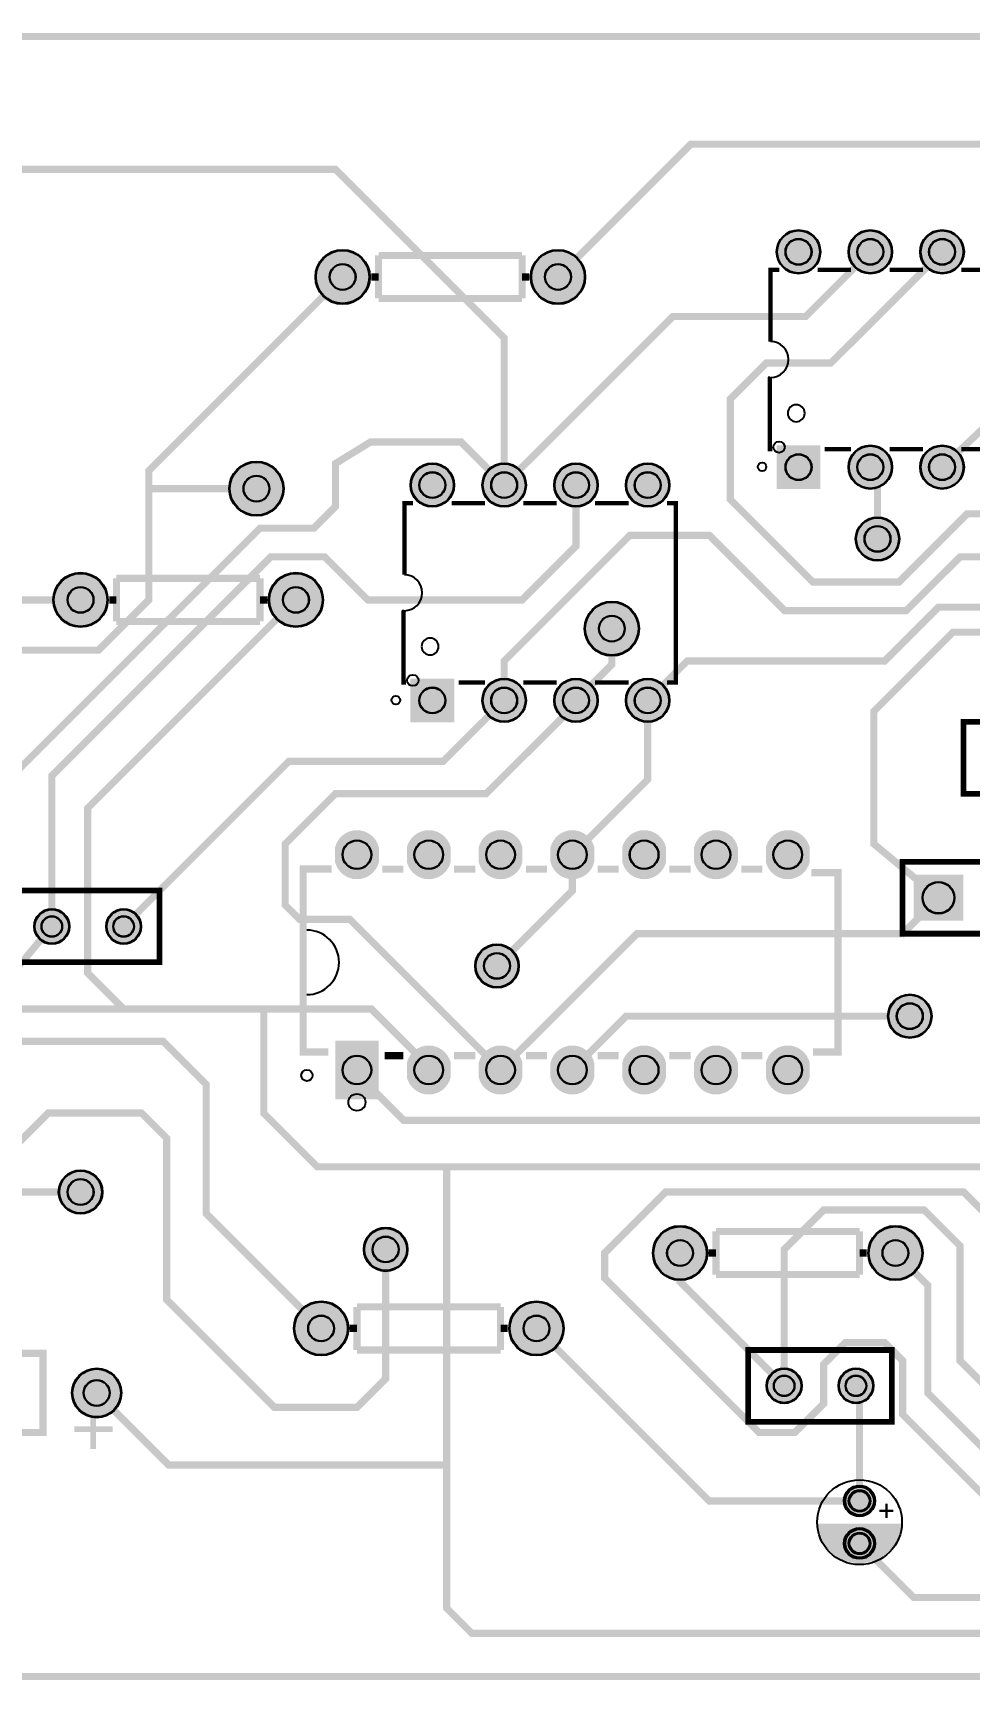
# Model space of a CAD drawing. Header units: millimetres. Extents: x -4 to 101, y -2 to 57.
# Drawn here: x 39.3 to 72.5, y -1.8 to 56.5 of the extents above; entities that cross this region are included whole.
import ezdxf

# ---------------------------------------------------------------- set-up
doc = ezdxf.new("R2010")
doc.units = ezdxf.units.MM
for name, color, linetype, true_color in [('BoardOutLine', 7, 'Continuous', 0xff00ff), ('BottomLayer', 7, 'Continuous', 0x0000ff), ('BottomSolderMaskLayer', 7, 'Continuous', 0xaa00ff), ('Document', 7, 'Continuous', 0xffffff), ('Multi-Layer', 7, 'Continuous', 0xc0c0c0), ('TopSilkLayer', 7, 'Continuous', 0xffcc00), ('TopSolderMaskLayer', 7, 'Continuous', 0x800080)]:
    doc.layers.add(name, color=color, linetype=linetype, true_color=true_color)

msp = doc.modelspace()

# ---------------------------------------------------------------- hatches: boundary and pattern name
at = {"layer": 'BottomSolderMaskLayer'}
for points in [[(65.646, 48.768, 1), (67.197, 48.768, 1)], [(68.186, 48.768, 1), (69.737, 48.768, 1)], [(70.726, 48.768, 1), (72.277, 48.768, 1)], [(49.327, 47.879, 1), (51.257, 47.879, 1)], [(56.947, 47.879, 1), (58.877, 47.879, 1)], [(65.646, 41.923), (67.197, 41.923), (67.197, 40.373), (65.646, 40.373)], [(68.186, 41.148, 1), (69.737, 41.148, 1)], [(70.726, 41.148, 1), (72.277, 41.148, 1)], [(46.279, 40.386, 1), (48.209, 40.386, 1)], [(52.692, 40.513, 1), (54.243, 40.513, 1)], [(55.232, 40.513, 1), (56.783, 40.513, 1)], [(57.772, 40.513, 1), (59.323, 40.513, 1)], [(60.312, 40.513, 1), (61.863, 40.513, 1)], [(68.44, 38.608, 1), (69.991, 38.608, 1)], [(40.056, 36.449, 1), (41.986, 36.449, 1)], [(47.676, 36.449, 1), (49.606, 36.449, 1)], [(58.852, 35.433, 1), (60.782, 35.433, 1)], [(52.692, 33.668), (54.243, 33.668), (54.243, 32.118), (52.692, 32.118)], [(55.232, 32.893, 1), (56.783, 32.893, 1)], [(57.772, 32.893, 1), (59.323, 32.893, 1)], [(60.312, 32.893, 1), (61.863, 32.893, 1)], [(51.576, 27.174, -0.785398), (50.025, 27.174), (50.025, 27.691, -0.785398), (51.576, 27.691)], [(54.116, 27.174, -0.785398), (52.565, 27.174), (52.565, 27.691, -0.785398), (54.116, 27.691)], [(56.656, 27.174, -0.785398), (55.105, 27.174), (55.105, 27.691, -0.785398), (56.656, 27.691)], [(59.196, 27.174, -0.785398), (57.645, 27.174), (57.645, 27.691, -0.785398), (59.196, 27.691)], [(61.736, 27.174, -0.785398), (60.185, 27.174), (60.185, 27.691, -0.785398), (61.736, 27.691)], [(64.276, 27.174, -0.785398), (62.725, 27.174), (62.725, 27.691, -0.785398), (64.276, 27.691)], [(66.816, 27.174, -0.785398), (65.265, 27.174), (65.265, 27.691, -0.785398), (66.816, 27.691)], [(70.499, 26.721), (72.25, 26.721), (72.25, 25.095), (70.499, 25.095)], [(39.383, 24.892, 1), (40.627, 24.892, 1)], [(41.923, 24.892, 1), (43.167, 24.892, 1)], [(54.978, 23.495, 1), (56.529, 23.495, 1)], [(69.583, 21.717, 1), (71.134, 21.717, 1)], [(50.031, 18.778), (50.031, 20.846), (51.569, 20.846), (51.569, 18.778)], [(54.116, 19.554, -0.785398), (52.565, 19.554), (52.565, 20.071, -0.785398), (54.116, 20.071)], [(56.656, 19.554, -0.785398), (55.105, 19.554), (55.105, 20.071, -0.785398), (56.656, 20.071)], [(59.196, 19.554, -0.785398), (57.645, 19.554), (57.645, 20.071, -0.785398), (59.196, 20.071)], [(61.736, 19.554, -0.785398), (60.185, 19.554), (60.185, 20.071, -0.785398), (61.736, 20.071)], [(64.276, 19.554, -0.785398), (62.725, 19.554), (62.725, 20.071, -0.785398), (64.276, 20.071)], [(66.816, 19.554, -0.785398), (65.265, 19.554), (65.265, 20.071, -0.785398), (66.816, 20.071)], [(40.246, 15.494, 1), (41.796, 15.494, 1)], [(51.041, 13.462, 1), (52.592, 13.462, 1)], [(61.265, 13.335, 1), (63.195, 13.335, 1)], [(68.885, 13.335, 1), (70.815, 13.335, 1)], [(48.565, 10.668, 1), (50.495, 10.668, 1)], [(56.185, 10.668, 1), (58.115, 10.668, 1)], [(40.717, 8.382, 1), (42.467, 8.382, 1)], [(65.291, 8.636, 1), (66.535, 8.636, 1)], [(67.831, 8.636, 1), (69.075, 8.636, 1)], [(68.029, 4.561, 1), (69.131, 4.561, 1)], [(68.029, 3.059, 1), (69.131, 3.059, 1)]]:
    msp.add_hatch(color=256, dxfattribs=at).paths.add_polyline_path(points)
at = {"layer": 'Document'}
for points in [[(41.568, 7.744), (41.568, 6.394), (41.368, 6.394), (41.368, 7.744)], [(42.154, 7.006), (40.804, 7.006), (40.804, 7.206), (42.154, 7.206)]]:
    msp.add_hatch(color=256, dxfattribs=at).paths.add_polyline_path(points)
at = {"layer": 'Multi-Layer'}
for points in [[(65.671, 48.768, 1), (67.171, 48.768, 1)], [(68.211, 48.768, 1), (69.711, 48.768, 1)], [(70.751, 48.768, 1), (72.251, 48.768, 1)], [(49.352, 47.879, 1), (51.232, 47.879, 1)], [(56.972, 47.879, 1), (58.852, 47.879, 1)], [(65.671, 41.898), (67.171, 41.898), (67.171, 40.398), (65.671, 40.398)], [(68.211, 41.148, 1), (69.711, 41.148, 1)], [(70.751, 41.148, 1), (72.251, 41.148, 1)], [(52.717, 40.513, 1), (54.217, 40.513, 1)], [(55.257, 40.513, 1), (56.757, 40.513, 1)], [(57.797, 40.513, 1), (59.297, 40.513, 1)], [(60.337, 40.513, 1), (61.837, 40.513, 1)], [(40.081, 36.449, 1), (41.961, 36.449, 1)], [(47.701, 36.449, 1), (49.581, 36.449, 1)], [(52.717, 33.643), (54.217, 33.643), (54.217, 32.143), (52.717, 32.143)], [(55.257, 32.893, 1), (56.757, 32.893, 1)], [(57.797, 32.893, 1), (59.297, 32.893, 1)], [(60.337, 32.893, 1), (61.837, 32.893, 1)], [(51.55, 27.182, -0.785398), (50.05, 27.182), (50.05, 27.682, -0.785398), (51.55, 27.682)], [(54.09, 27.182, -0.785398), (52.59, 27.182), (52.59, 27.682, -0.785398), (54.09, 27.682)], [(56.63, 27.182, -0.785398), (55.13, 27.182), (55.13, 27.682, -0.785398), (56.63, 27.682)], [(59.17, 27.182, -0.785398), (57.67, 27.182), (57.67, 27.682, -0.785398), (59.17, 27.682)], [(61.71, 27.182, -0.785398), (60.21, 27.182), (60.21, 27.682, -0.785398), (61.71, 27.682)], [(64.25, 27.182, -0.785398), (62.75, 27.182), (62.75, 27.682, -0.785398), (64.25, 27.682)], [(66.79, 27.182, -0.785398), (65.29, 27.182), (65.29, 27.682, -0.785398), (66.79, 27.682)], [(70.524, 26.695), (72.224, 26.695), (72.224, 25.121), (70.524, 25.121)], [(39.408, 24.892, 1), (40.602, 24.892, 1)], [(41.948, 24.892, 1), (43.142, 24.892, 1)], [(50.05, 18.812), (50.05, 20.812), (51.55, 20.812), (51.55, 18.812)], [(54.09, 19.562, -0.785398), (52.59, 19.562), (52.59, 20.062, -0.785398), (54.09, 20.062)], [(56.63, 19.562, -0.785398), (55.13, 19.562), (55.13, 20.062, -0.785398), (56.63, 20.062)], [(59.17, 19.562, -0.785398), (57.67, 19.562), (57.67, 20.062, -0.785398), (59.17, 20.062)], [(61.71, 19.562, -0.785398), (60.21, 19.562), (60.21, 20.062, -0.785398), (61.71, 20.062)], [(64.25, 19.562, -0.785398), (62.75, 19.562), (62.75, 20.062, -0.785398), (64.25, 20.062)], [(66.79, 19.562, -0.785398), (65.29, 19.562), (65.29, 20.062, -0.785398), (66.79, 20.062)], [(61.29, 13.335, 1), (63.17, 13.335, 1)], [(68.91, 13.335, 1), (70.79, 13.335, 1)], [(48.59, 10.668, 1), (50.47, 10.668, 1)], [(56.21, 10.668, 1), (58.09, 10.668, 1)], [(40.742, 8.382, 1), (42.442, 8.382, 1)], [(65.316, 8.636, 1), (66.51, 8.636, 1)], [(67.856, 8.636, 1), (69.05, 8.636, 1)], [(68.08, 4.561, 1), (69.08, 4.561, 1)], [(68.08, 3.059, 1), (69.08, 3.059, 1)]]:
    msp.add_hatch(color=256, dxfattribs=at).paths.add_polyline_path(points)
at = {"layer": 'TopSilkLayer'}
msp.add_hatch(color=256, dxfattribs=at).paths.add_polyline_path([(67.08, 3.759), (67.085, 3.704), (67.092, 3.649), (67.101, 3.594), (67.112, 3.539), (67.125, 3.485), (67.14, 3.431), (67.157, 3.378), (67.176, 3.325), (67.197, 3.274), (67.22, 3.223), (67.244, 3.173), (67.271, 3.124), (67.299, 3.076), (67.329, 3.029), (67.361, 2.983), (67.395, 2.938), (67.43, 2.895), (67.466, 2.853), (67.504, 2.813), (67.544, 2.773), (67.585, 2.736), (67.628, 2.7), (67.672, 2.665), (67.717, 2.632), (67.763, 2.601), (67.81, 2.572), (67.859, 2.544), (67.908, 2.518), (67.958, 2.494), (68.009, 2.472), (68.061, 2.452), (68.114, 2.434), (68.167, 2.417), (68.221, 2.403), (68.276, 2.391), (68.33, 2.38), (68.386, 2.372), (68.441, 2.366), (68.497, 2.362), (68.552, 2.36), (68.608, 2.36), (68.664, 2.362), (68.719, 2.366), (68.775, 2.372), (68.83, 2.38), (68.885, 2.391), (68.939, 2.403), (68.993, 2.417), (69.046, 2.434), (69.099, 2.452), (69.151, 2.472), (69.202, 2.494), (69.252, 2.518), (69.302, 2.544), (69.35, 2.572), (69.398, 2.601), (69.444, 2.632), (69.489, 2.665), (69.533, 2.7), (69.575, 2.736), (69.616, 2.773), (69.656, 2.813), (69.694, 2.853), (69.731, 2.895), (69.766, 2.938), (69.799, 2.983), (69.831, 3.029), (69.861, 3.076), (69.889, 3.124), (69.916, 3.173), (69.941, 3.223), (69.963, 3.274), (69.984, 3.325), (70.003, 3.378), (70.02, 3.431), (70.035, 3.485), (70.048, 3.539), (70.059, 3.594), (70.068, 3.649), (70.075, 3.704), (70.08, 3.759)])
at = {"layer": 'TopSolderMaskLayer'}
for points in [[(65.646, 48.768, 1), (67.197, 48.768, 1)], [(68.186, 48.768, 1), (69.737, 48.768, 1)], [(70.726, 48.768, 1), (72.277, 48.768, 1)], [(49.327, 47.879, 1), (51.257, 47.879, 1)], [(56.947, 47.879, 1), (58.877, 47.879, 1)], [(65.646, 41.923), (67.197, 41.923), (67.197, 40.373), (65.646, 40.373)], [(68.186, 41.148, 1), (69.737, 41.148, 1)], [(70.726, 41.148, 1), (72.277, 41.148, 1)], [(46.279, 40.386, 1), (48.209, 40.386, 1)], [(52.692, 40.513, 1), (54.243, 40.513, 1)], [(55.232, 40.513, 1), (56.783, 40.513, 1)], [(57.772, 40.513, 1), (59.323, 40.513, 1)], [(60.312, 40.513, 1), (61.863, 40.513, 1)], [(68.44, 38.608, 1), (69.991, 38.608, 1)], [(40.056, 36.449, 1), (41.986, 36.449, 1)], [(47.676, 36.449, 1), (49.606, 36.449, 1)], [(58.852, 35.433, 1), (60.782, 35.433, 1)], [(52.692, 33.668), (54.243, 33.668), (54.243, 32.118), (52.692, 32.118)], [(55.232, 32.893, 1), (56.783, 32.893, 1)], [(57.772, 32.893, 1), (59.323, 32.893, 1)], [(60.312, 32.893, 1), (61.863, 32.893, 1)], [(51.576, 27.174, -0.785398), (50.025, 27.174), (50.025, 27.691, -0.785398), (51.576, 27.691)], [(54.116, 27.174, -0.785398), (52.565, 27.174), (52.565, 27.691, -0.785398), (54.116, 27.691)], [(56.656, 27.174, -0.785398), (55.105, 27.174), (55.105, 27.691, -0.785398), (56.656, 27.691)], [(59.196, 27.174, -0.785398), (57.645, 27.174), (57.645, 27.691, -0.785398), (59.196, 27.691)], [(61.736, 27.174, -0.785398), (60.185, 27.174), (60.185, 27.691, -0.785398), (61.736, 27.691)], [(64.276, 27.174, -0.785398), (62.725, 27.174), (62.725, 27.691, -0.785398), (64.276, 27.691)], [(66.816, 27.174, -0.785398), (65.265, 27.174), (65.265, 27.691, -0.785398), (66.816, 27.691)], [(70.499, 26.721), (72.25, 26.721), (72.25, 25.095), (70.499, 25.095)], [(39.383, 24.892, 1), (40.627, 24.892, 1)], [(41.923, 24.892, 1), (43.167, 24.892, 1)], [(54.978, 23.495, 1), (56.529, 23.495, 1)], [(69.583, 21.717, 1), (71.134, 21.717, 1)], [(50.031, 18.778), (50.031, 20.846), (51.569, 20.846), (51.569, 18.778)], [(54.116, 19.554, -0.785398), (52.565, 19.554), (52.565, 20.071, -0.785398), (54.116, 20.071)], [(56.656, 19.554, -0.785398), (55.105, 19.554), (55.105, 20.071, -0.785398), (56.656, 20.071)], [(59.196, 19.554, -0.785398), (57.645, 19.554), (57.645, 20.071, -0.785398), (59.196, 20.071)], [(61.736, 19.554, -0.785398), (60.185, 19.554), (60.185, 20.071, -0.785398), (61.736, 20.071)], [(64.276, 19.554, -0.785398), (62.725, 19.554), (62.725, 20.071, -0.785398), (64.276, 20.071)], [(66.816, 19.554, -0.785398), (65.265, 19.554), (65.265, 20.071, -0.785398), (66.816, 20.071)], [(40.246, 15.494, 1), (41.796, 15.494, 1)], [(51.041, 13.462, 1), (52.592, 13.462, 1)], [(61.265, 13.335, 1), (63.195, 13.335, 1)], [(68.885, 13.335, 1), (70.815, 13.335, 1)], [(48.565, 10.668, 1), (50.495, 10.668, 1)], [(56.185, 10.668, 1), (58.115, 10.668, 1)], [(40.717, 8.382, 1), (42.467, 8.382, 1)], [(65.291, 8.636, 1), (66.535, 8.636, 1)], [(67.831, 8.636, 1), (69.075, 8.636, 1)], [(68.029, 4.561, 1), (69.131, 4.561, 1)], [(68.029, 3.059, 1), (69.131, 3.059, 1)]]:
    msp.add_hatch(color=256, dxfattribs=at).paths.add_polyline_path(points)

# ---------------------------------------------------------------- linework, layer by layer
at = {"layer": 'BoardOutLine', "const_width": 0.254}
msp.add_lwpolyline([(7.62, 56.388), (101.092, 56.388), (101.092, -1.651), (-3.81, -1.651), (-3.81, 56.388), (7.62, 56.388)], close=True, dxfattribs=at)
at = {"layer": 'BottomLayer', "const_width": 0.254}
for points in [[(57.912, 47.879), (62.611, 52.578), (73.533, 52.578), (76.073, 50.038), (76.073, 45.466), (76.073, 45.466), (71.501, 41.148)], [(61.087, 32.893), (62.484, 34.29), (69.469, 34.29), (71.374, 36.195), (74.041, 36.195), (87.884, 50.038), (91.694, 50.038), (92.583, 50.927), (92.583, 52.197), (91.74, 52.832), (82.804, 52.832), (78.613, 48.641), (78.613, 45.72), (74.041, 41.148)], [(31.115, 40.005), (31.115, 47.498), (35.306, 51.689), (50.038, 51.689), (56.007, 45.72), (56.007, 40.513)], [(56.007, 32.893), (56.007, 34.29), (60.452, 38.735), (63.264, 38.735), (65.931, 36.068), (70.231, 36.068), (72.136, 37.973), (74.295, 37.973), (87.757, 51.435), (89.281, 51.435)], [(53.975, 16.383), (53.975, 0.762), (54.864, -0.127), (93.98, -0.127), (97.155, 3.048), (97.155, 46.825), (95.377, 48.895), (89.281, 48.895)], [(56.007, 40.513), (61.976, 46.482), (66.675, 46.482), (68.961, 48.768)], [(71.501, 48.768), (67.564, 44.831), (65.278, 44.831), (64.008, 43.561), (64.008, 40.005), (66.929, 37.084), (69.977, 37.084), (72.39, 39.497), (74.422, 39.497), (80.264, 45.339), (80.264, 47.244)], [(31.115, 32.385), (33.401, 34.671), (41.656, 34.671), (43.434, 36.449), (43.434, 41.021), (50.292, 47.879)], [(83.693, 33.147), (88.138, 28.702), (89.789, 28.702), (92.837, 31.75), (92.837, 38.1), (88.265, 42.672), (81.915, 42.672), (74.549, 35.306), (71.882, 35.306), (69.088, 32.512), (69.088, 27.813), (71.374, 25.908)], [(56.007, 40.513), (54.483, 42.037), (51.278, 42.037), (50.038, 41.275), (50.038, 39.751), (49.276, 38.989), (47.371, 38.989), (37.846, 29.464), (37.846, 26.67), (36.322, 25.146), (30.734, 25.146), (25.273, 19.685), (25.273, 17.653), (26.162, 16.764), (38.354, 16.764), (39.878, 18.288), (43.18, 18.288), (44.069, 17.399), (44.069, 11.684), (47.879, 7.874), (50.8, 7.874), (51.816, 8.89), (51.816, 13.462)], [(69.215, 38.608), (69.215, 40.894), (68.961, 41.148)], [(40.005, 24.892), (40.005, 30.226), (47.752, 37.973), (49.657, 37.973), (51.181, 36.449), (56.642, 36.449), (58.547, 38.354), (58.547, 40.513)], [(47.244, 40.386), (43.434, 40.386), (43.434, 40.386)], [(33.655, 40.005), (37.211, 36.449), (41.021, 36.449)], [(48.641, 36.449), (41.275, 29.083), (41.275, 23.241), (42.545, 21.971), (51.308, 21.971), (53.34, 19.939), (53.34, 19.812)], [(58.547, 32.893), (59.817, 34.163), (59.817, 35.433)], [(42.545, 24.892), (48.387, 30.734), (53.848, 30.734), (56.007, 32.893)], [(55.88, 19.812), (50.546, 25.146), (48.768, 25.146), (48.26, 25.654), (48.26, 27.813), (50.038, 29.591), (55.372, 29.591), (58.547, 32.766), (58.547, 32.893)], [(58.42, 27.432), (61.087, 30.099), (61.087, 32.893)], [(55.753, 23.495), (58.42, 26.162), (58.42, 27.432)], [(71.374, 25.908), (70.104, 24.638), (60.706, 24.638), (55.88, 19.812)], [(28.321, 20.193), (31.496, 23.368), (38.735, 23.368), (40.005, 24.892)], [(41.021, 15.494), (24.511, 15.494), (19.558, 20.447), (19.558, 21.59)], [(34.29, 20.066), (36.322, 21.971), (42.545, 21.971)], [(75.692, 16.383), (49.403, 16.383), (47.506, 18.28), (47.506, 21.971)], [(58.42, 19.812), (60.325, 21.717), (68.745, 21.717), (70.358, 21.717)], [(49.53, 10.668), (45.466, 14.732), (45.466, 19.304), (43.942, 20.828), (38.354, 20.828), (35.433, 17.907), (31.369, 17.907), (29.083, 20.193), (28.321, 20.193)], [(89.535, 19.304), (84.582, 14.351), (79.756, 14.351), (76.073, 18.034), (52.451, 18.034), (50.8, 19.685), (50.8, 19.812)], [(73.66, 14.097), (72.263, 15.494), (61.722, 15.494), (59.563, 13.335), (59.563, 12.446), (65.024, 6.985), (66.294, 6.985), (67.31, 8.001), (67.31, 9.398), (68.072, 10.16), (69.469, 10.16), (70.104, 9.525), (70.104, 7.62), (74.295, 3.429)], [(74.803, 6.858), (72.136, 9.525), (72.136, 13.589), (70.866, 14.859), (67.31, 14.859), (65.913, 13.462), (65.913, 8.636)], [(65.913, 8.636), (62.23, 12.319), (62.23, 13.335)], [(77.343, 6.858), (75.565, 5.08), (74.295, 5.08), (70.993, 8.382), (70.993, 12.192), (69.85, 13.335)], [(68.58, 4.561), (63.258, 4.561), (57.15, 10.668)], [(68.453, 8.636), (68.58, 8.509), (68.58, 4.561)], [(41.592, 8.382), (44.144, 5.83), (53.975, 5.83)], [(68.58, 3.059), (70.497, 1.143), (93.345, 1.143), (93.345, 5.461), (92.202, 6.604), (89.535, 6.604)]]:
    msp.add_lwpolyline(points, dxfattribs=at)
at = {"layer": 'BottomSolderMaskLayer'}
for centre, radius in [((66.421, 48.768), 0.775), ((66.421, 48.768), 0.465), ((68.961, 48.768), 0.775), ((68.961, 48.768), 0.465), ((71.501, 48.768), 0.775), ((71.501, 48.768), 0.465), ((50.292, 47.879), 0.965), ((57.912, 47.879), 0.965), ((50.292, 47.879), 0.462), ((57.912, 47.879), 0.462), ((66.421, 41.148), 0.465), ((68.961, 41.148), 0.775), ((68.961, 41.148), 0.465), ((71.501, 41.148), 0.775), ((71.501, 41.148), 0.465), ((47.244, 40.386), 0.965), ((47.244, 40.386), 0.462), ((53.467, 40.513), 0.775), ((53.467, 40.513), 0.465), ((56.007, 40.513), 0.775), ((56.007, 40.513), 0.465), ((58.547, 40.513), 0.775), ((58.547, 40.513), 0.465), ((61.087, 40.513), 0.775), ((61.087, 40.513), 0.465), ((69.215, 38.608), 0.775), ((69.215, 38.608), 0.465), ((41.021, 36.449), 0.965), ((48.641, 36.449), 0.965), ((41.021, 36.449), 0.462), ((48.641, 36.449), 0.462), ((59.817, 35.433), 0.965), ((59.817, 35.433), 0.462), ((53.467, 32.893), 0.465), ((56.007, 32.893), 0.775), ((56.007, 32.893), 0.465), ((58.547, 32.893), 0.775), ((58.547, 32.893), 0.465), ((61.087, 32.893), 0.775), ((61.087, 32.893), 0.465), ((50.8, 27.432), 0.513), ((53.34, 27.432), 0.513), ((55.88, 27.432), 0.513), ((58.42, 27.432), 0.513), ((60.96, 27.432), 0.513), ((63.5, 27.432), 0.513), ((66.04, 27.432), 0.513), ((71.374, 25.908), 0.566), ((40.005, 24.892), 0.622), ((40.005, 24.892), 0.371), ((42.545, 24.892), 0.622), ((42.545, 24.892), 0.371), ((55.753, 23.495), 0.775), ((55.753, 23.495), 0.465), ((70.358, 21.717), 0.775), ((70.358, 21.717), 0.465), ((50.8, 19.812), 0.513), ((53.34, 19.812), 0.513), ((55.88, 19.812), 0.513), ((58.42, 19.812), 0.513), ((60.96, 19.812), 0.513), ((63.5, 19.812), 0.513), ((66.04, 19.812), 0.513), ((41.021, 15.494), 0.775), ((41.021, 15.494), 0.465), ((51.816, 13.462), 0.775), ((62.23, 13.335), 0.965), ((69.85, 13.335), 0.965), ((51.816, 13.462), 0.465), ((62.23, 13.335), 0.462), ((69.85, 13.335), 0.462), ((49.53, 10.668), 0.965), ((49.53, 10.668), 0.462), ((57.15, 10.668), 0.965), ((57.15, 10.668), 0.462), ((41.592, 8.382), 0.875), ((41.592, 8.382), 0.463), ((65.913, 8.636), 0.622), ((65.913, 8.636), 0.371), ((68.453, 8.636), 0.622), ((68.453, 8.636), 0.371), ((68.58, 4.561), 0.551), ((68.58, 4.561), 0.386), ((68.58, 3.059), 0.551), ((68.58, 3.059), 0.386)]:
    msp.add_circle(centre, radius, dxfattribs=at)
at = {"layer": 'Document'}
for centre, radius in [((65.731, 41.858), 0.2), ((52.777, 33.603), 0.2), ((50.8, 18.669), 0.3)]:
    msp.add_circle(centre, radius, dxfattribs=at)
at = {"layer": 'Multi-Layer'}
for centre, radius in [((66.421, 48.768), 0.75), ((66.421, 48.768), 0.45), ((68.961, 48.768), 0.75), ((68.961, 48.768), 0.45), ((71.501, 48.768), 0.75), ((71.501, 48.768), 0.45), ((50.292, 47.879), 0.94), ((57.912, 47.879), 0.94), ((50.292, 47.879), 0.45), ((57.912, 47.879), 0.45), ((66.421, 41.148), 0.45), ((68.961, 41.148), 0.75), ((68.961, 41.148), 0.45), ((71.501, 41.148), 0.75), ((71.501, 41.148), 0.45), ((47.244, 40.386), 0.94), ((47.244, 40.386), 0.45), ((53.467, 40.513), 0.75), ((53.467, 40.513), 0.45), ((56.007, 40.513), 0.75), ((56.007, 40.513), 0.45), ((58.547, 40.513), 0.75), ((58.547, 40.513), 0.45), ((61.087, 40.513), 0.75), ((61.087, 40.513), 0.45), ((69.215, 38.608), 0.75), ((69.215, 38.608), 0.45), ((41.021, 36.449), 0.94), ((48.641, 36.449), 0.94), ((41.021, 36.449), 0.45), ((48.641, 36.449), 0.45), ((59.817, 35.433), 0.94), ((59.817, 35.433), 0.45), ((53.467, 32.893), 0.45), ((56.007, 32.893), 0.75), ((56.007, 32.893), 0.45), ((58.547, 32.893), 0.75), ((58.547, 32.893), 0.45), ((61.087, 32.893), 0.75), ((61.087, 32.893), 0.45), ((50.8, 27.432), 0.5), ((53.34, 27.432), 0.5), ((55.88, 27.432), 0.5), ((58.42, 27.432), 0.5), ((60.96, 27.432), 0.5), ((63.5, 27.432), 0.5), ((66.04, 27.432), 0.5), ((71.374, 25.908), 0.55), ((40.005, 24.892), 0.597), ((40.005, 24.892), 0.356), ((42.545, 24.892), 0.597), ((42.545, 24.892), 0.356), ((55.753, 23.495), 0.75), ((55.753, 23.495), 0.45), ((70.358, 21.717), 0.75), ((70.358, 21.717), 0.45), ((50.8, 19.812), 0.5), ((53.34, 19.812), 0.5), ((55.88, 19.812), 0.5), ((58.42, 19.812), 0.5), ((60.96, 19.812), 0.5), ((63.5, 19.812), 0.5), ((66.04, 19.812), 0.5), ((41.021, 15.494), 0.75), ((41.021, 15.494), 0.45), ((51.816, 13.462), 0.75), ((62.23, 13.335), 0.94), ((69.85, 13.335), 0.94), ((51.816, 13.462), 0.45), ((62.23, 13.335), 0.45), ((69.85, 13.335), 0.45), ((49.53, 10.668), 0.94), ((49.53, 10.668), 0.45), ((57.15, 10.668), 0.94), ((57.15, 10.668), 0.45), ((41.592, 8.382), 0.85), ((41.592, 8.382), 0.45), ((65.913, 8.636), 0.597), ((65.913, 8.636), 0.356), ((68.453, 8.636), 0.597), ((68.453, 8.636), 0.356), ((68.58, 4.561), 0.5), ((68.58, 4.561), 0.35), ((68.58, 3.059), 0.5), ((68.58, 3.059), 0.35)]:
    msp.add_circle(centre, radius, dxfattribs=at)
at = {"layer": 'TopSilkLayer'}
for points, const_width in [([(51.562, 47.879), (51.562, 48.641)], 0.254), ([(51.562, 48.641), (56.642, 48.641)], 0.254), ([(56.642, 48.641), (56.642, 47.879)], 0.254), ([(51.562, 47.879), (51.308, 47.879)], 0.254), ([(51.562, 47.117), (51.562, 47.879)], 0.254), ([(56.642, 47.879), (56.896, 47.879)], 0.254), ([(56.642, 47.879), (56.642, 47.117)], 0.254), ([(65.431, 45.593), (65.431, 48.133), (65.742, 48.133)], 0.152), ([(67.1, 48.133), (67.229, 48.133)], 0.152), ([(67.1, 48.133), (68.282, 48.133)], 0.152), ([(69.64, 48.133), (70.822, 48.133)], 0.152), ([(72.18, 48.133), (73.362, 48.133)], 0.152), ([(56.642, 47.117), (51.562, 47.117)], 0.254), ([(65.491, 41.783), (65.405, 41.783), (65.405, 44.297), (65.431, 44.323)], 0.152), ([(68.282, 41.783), (67.351, 41.783)], 0.152), ([(70.822, 41.783), (69.64, 41.783)], 0.152), ([(73.362, 41.783), (72.18, 41.783)], 0.152), ([(52.477, 37.338), (52.477, 39.878), (52.788, 39.878)], 0.152), ([(54.146, 39.878), (54.275, 39.878)], 0.152), ([(54.146, 39.878), (55.328, 39.878)], 0.152), ([(56.686, 39.878), (57.868, 39.878)], 0.152), ([(59.226, 39.878), (60.408, 39.878)], 0.152), ([(61.765, 39.878), (62.078, 39.878), (62.078, 33.528), (61.765, 33.528)], 0.152), ([(42.291, 36.449), (42.291, 37.211)], 0.254), ([(42.291, 37.211), (47.371, 37.211)], 0.254), ([(47.371, 37.211), (47.371, 36.449)], 0.254), ([(42.291, 36.449), (42.037, 36.449)], 0.254), ([(42.291, 35.687), (42.291, 36.449)], 0.254), ([(47.371, 36.449), (47.625, 36.449)], 0.254), ([(47.371, 36.449), (47.371, 35.687)], 0.254), ([(52.537, 33.528), (52.451, 33.528), (52.451, 36.042), (52.477, 36.068)], 0.152), ([(47.371, 35.687), (42.291, 35.687)], 0.254), ([(55.328, 33.528), (54.397, 33.528)], 0.152), ([(57.868, 33.528), (56.686, 33.528)], 0.152), ([(60.408, 33.528), (59.226, 33.528)], 0.152), ([(49.904, 26.924), (48.895, 26.924), (48.895, 20.447), (49.784, 20.447)], 0.254), ([(51.696, 26.922), (52.444, 26.922)], 0.254), ([(54.236, 26.922), (54.984, 26.922)], 0.254), ([(56.776, 26.922), (57.524, 26.922)], 0.254), ([(59.316, 26.922), (60.064, 26.922)], 0.254), ([(61.856, 26.922), (62.604, 26.922)], 0.254), ([(64.396, 26.922), (65.145, 26.922)], 0.254), ([(66.869, 26.797), (67.818, 26.797), (67.818, 20.447), (66.929, 20.447)], 0.254), ([(75.184, 27.178), (75.184, 24.638), (70.104, 24.638), (70.104, 27.178), (72.009, 27.178)], 0.203), ([(75.184, 27.178), (72.009, 27.178)], 0.203), ([(52.444, 20.322), (51.781, 20.322)], 0.254), ([(54.984, 20.322), (54.236, 20.322)], 0.254), ([(57.524, 20.322), (56.776, 20.322)], 0.254), ([(60.064, 20.322), (59.316, 20.322)], 0.254), ([(62.604, 20.322), (61.856, 20.322)], 0.254), ([(65.145, 20.322), (64.396, 20.322)], 0.254), ([(63.5, 13.335), (63.5, 14.097)], 0.254), ([(63.5, 14.097), (68.58, 14.097)], 0.254), ([(68.58, 14.097), (68.58, 13.335)], 0.254), ([(63.5, 13.335), (63.246, 13.335)], 0.254), ([(63.5, 12.573), (63.5, 13.335)], 0.254), ([(68.58, 13.335), (68.834, 13.335)], 0.254), ([(68.58, 13.335), (68.58, 12.573)], 0.254), ([(68.58, 12.573), (63.5, 12.573)], 0.254), ([(50.8, 10.668), (50.8, 11.43)], 0.254), ([(50.8, 11.43), (55.88, 11.43)], 0.254), ([(55.88, 11.43), (55.88, 10.668)], 0.254), ([(50.8, 10.668), (50.546, 10.668)], 0.254), ([(50.8, 9.906), (50.8, 10.668)], 0.254), ([(55.88, 10.668), (56.134, 10.668)], 0.254), ([(55.88, 10.668), (55.88, 9.906)], 0.254), ([(55.88, 9.906), (50.8, 9.906)], 0.254), ([(69.28, 4.21), (69.78, 4.21)], 0.08), ([(69.53, 4.46), (69.53, 3.96)], 0.08)]:
    msp.add_lwpolyline(points, dxfattribs=dict(at, const_width=const_width))
for points, const_width in [([(77.341, 32.129), (72.261, 32.129), (72.261, 29.589), (77.341, 29.589), (77.341, 32.129)], 0.201), ([(38.738, 23.625), (43.818, 23.625), (43.818, 26.165), (38.738, 26.165), (38.738, 23.625)], 0.201), ([(69.721, 9.903), (64.641, 9.903), (64.641, 7.363), (69.721, 7.363), (69.721, 9.903)], 0.201), ([(39.692, 6.982), (35.492, 6.982), (35.492, 9.782), (39.692, 9.782), (39.692, 6.982)], 0.254)]:
    msp.add_lwpolyline(points, close=True, dxfattribs=dict(at, const_width=const_width))
for centre, radius in [((65.131, 41.158), 0.15), ((52.177, 32.903), 0.15), ((49.03, 19.622), 0.2), ((68.58, 3.809), 1.5)]:
    msp.add_circle(centre, radius, dxfattribs=at)
for centre, radius, start, end in [((65.431, 44.958), 0.635, 270, 90), ((66.34, 43.056), 0.3, 180.48511, 179.51489), ((52.477, 36.703), 0.635, 270, 90), ((53.386, 34.801), 0.3, 180.48511, 179.51489), ((49.022, 23.622), 1.143, 270, 90)]:
    msp.add_arc(centre, radius, start, end, dxfattribs=at)
at = {"layer": 'TopSolderMaskLayer'}
for centre, radius in [((66.421, 48.768), 0.775), ((66.421, 48.768), 0.465), ((68.961, 48.768), 0.775), ((68.961, 48.768), 0.465), ((71.501, 48.768), 0.775), ((71.501, 48.768), 0.465), ((50.292, 47.879), 0.965), ((57.912, 47.879), 0.965), ((50.292, 47.879), 0.462), ((57.912, 47.879), 0.462), ((66.421, 41.148), 0.465), ((68.961, 41.148), 0.775), ((68.961, 41.148), 0.465), ((71.501, 41.148), 0.775), ((71.501, 41.148), 0.465), ((47.244, 40.386), 0.965), ((47.244, 40.386), 0.462), ((53.467, 40.513), 0.775), ((53.467, 40.513), 0.465), ((56.007, 40.513), 0.775), ((56.007, 40.513), 0.465), ((58.547, 40.513), 0.775), ((58.547, 40.513), 0.465), ((61.087, 40.513), 0.775), ((61.087, 40.513), 0.465), ((69.215, 38.608), 0.775), ((69.215, 38.608), 0.465), ((41.021, 36.449), 0.965), ((48.641, 36.449), 0.965), ((41.021, 36.449), 0.462), ((48.641, 36.449), 0.462), ((59.817, 35.433), 0.965), ((59.817, 35.433), 0.462), ((53.467, 32.893), 0.465), ((56.007, 32.893), 0.775), ((56.007, 32.893), 0.465), ((58.547, 32.893), 0.775), ((58.547, 32.893), 0.465), ((61.087, 32.893), 0.775), ((61.087, 32.893), 0.465), ((50.8, 27.432), 0.513), ((53.34, 27.432), 0.513), ((55.88, 27.432), 0.513), ((58.42, 27.432), 0.513), ((60.96, 27.432), 0.513), ((63.5, 27.432), 0.513), ((66.04, 27.432), 0.513), ((71.374, 25.908), 0.566), ((40.005, 24.892), 0.622), ((40.005, 24.892), 0.371), ((42.545, 24.892), 0.622), ((42.545, 24.892), 0.371), ((55.753, 23.495), 0.775), ((55.753, 23.495), 0.465), ((70.358, 21.717), 0.775), ((70.358, 21.717), 0.465), ((50.8, 19.812), 0.513), ((53.34, 19.812), 0.513), ((55.88, 19.812), 0.513), ((58.42, 19.812), 0.513), ((60.96, 19.812), 0.513), ((63.5, 19.812), 0.513), ((66.04, 19.812), 0.513), ((41.021, 15.494), 0.775), ((41.021, 15.494), 0.465), ((51.816, 13.462), 0.775), ((62.23, 13.335), 0.965), ((69.85, 13.335), 0.965), ((51.816, 13.462), 0.465), ((62.23, 13.335), 0.462), ((69.85, 13.335), 0.462), ((49.53, 10.668), 0.965), ((49.53, 10.668), 0.462), ((57.15, 10.668), 0.965), ((57.15, 10.668), 0.462), ((41.592, 8.382), 0.875), ((41.592, 8.382), 0.463), ((65.913, 8.636), 0.622), ((65.913, 8.636), 0.371), ((68.453, 8.636), 0.622), ((68.453, 8.636), 0.371), ((68.58, 4.561), 0.551), ((68.58, 4.561), 0.386), ((68.58, 3.059), 0.551), ((68.58, 3.059), 0.386)]:
    msp.add_circle(centre, radius, dxfattribs=at)

doc.saveas('drawing.dxf')
